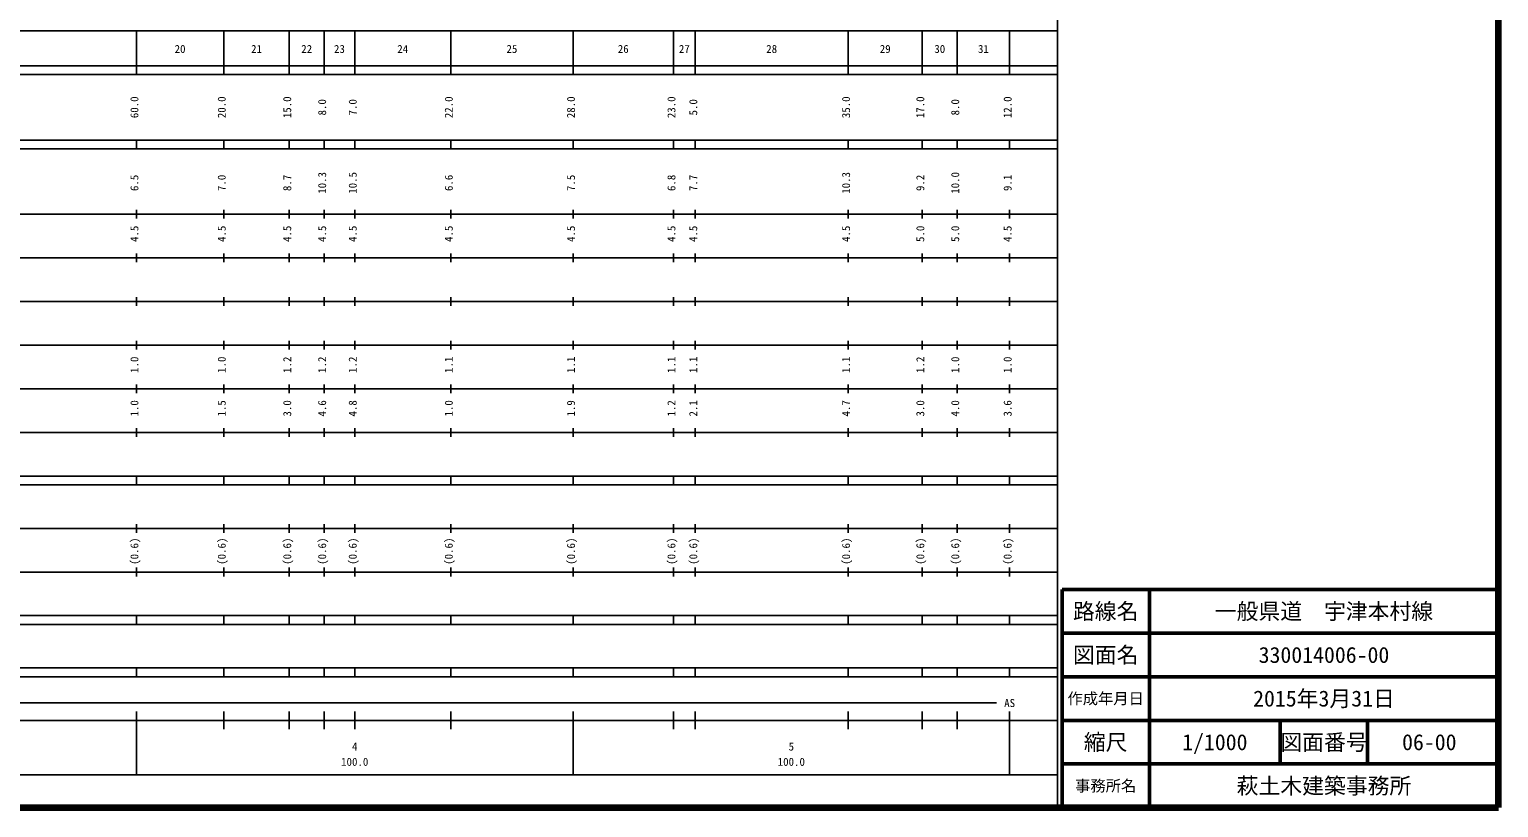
# Model space of a CAD drawing. Units: millimetres on the paper, enlarged 1000 times. Extents: x 40000 to 680000, y 20000 to 380000.
# Drawn here: x 343484 to 680000, y 20000 to 198357 of the extents above; entities that cross this region are included whole.
import ezdxf
from ezdxf.enums import TextEntityAlignment as Align

# ---------------------------------------------------------------- set-up
doc = ezdxf.new("R2010")
doc.units = ezdxf.units.MM
doc.header["$LTSCALE"] = 1000
for name, color, linetype, lineweight in [('M-TTL', 2, 'Continuous', 140), ('M-TTL-BAND', 7, 'Continuous', 25), ('M-TTL-FRAM', 2, 'Continuous', 50), ('M-TTL-LINE', 7, 'Continuous', 50)]:
    doc.layers.add(name, color=color, linetype=linetype, lineweight=lineweight)
doc.layers.add('M-TTL-TXT', color=7, linetype='Continuous')
doc.styles.add('ＭＳ ゴシック', font='')
doc.styles.get('ＭＳ ゴシック').set_extended_font_data('MS Gothic')

msp = doc.modelspace()

# ---------------------------------------------------------------- linework, layer by layer
at = {"layer": 'M-TTL'}
for p, q in [((680000, 20000), (680000, 380000)), ((40000, 20000), (680000, 20000))]:
    msp.add_line(p, q, dxfattribs=at)
at = {"layer": 'M-TTL-BAND'}
for p, q in [((579000, 20000), (579000, 370000)), ((68000, 198000), (579000, 198000)), ((368000, 188000), (368000, 198000)), ((388000, 188000), (388000, 198000)), ((403000, 188000), (403000, 198000)), ((411000, 188000), (411000, 198000)), ((418000, 188000), (418000, 198000)), ((440000, 188000), (440000, 198000)), ((468000, 188000), (468000, 198000)), ((491000, 188000), (491000, 198000)), ((496000, 188000), (496000, 198000)), ((531000, 188000), (531000, 198000)), ((548000, 188000), (548000, 198000)), ((556000, 188000), (556000, 198000)), ((568000, 188000), (568000, 198000)), ((40000, 190000), (579000, 190000)), ((40000, 188000), (579000, 188000)), ((40000, 173000), (579000, 173000)), ((368000, 171000), (368000, 173000)), ((388000, 171000), (388000, 173000)), ((403000, 171000), (403000, 173000)), ((411000, 171000), (411000, 173000)), ((418000, 171000), (418000, 173000)), ((440000, 171000), (440000, 173000)), ((468000, 171000), (468000, 173000)), ((491000, 171000), (491000, 173000)), ((496000, 171000), (496000, 173000)), ((531000, 171000), (531000, 173000)), ((548000, 171000), (548000, 173000)), ((556000, 171000), (556000, 173000)), ((568000, 171000), (568000, 173000)), ((40000, 171000), (579000, 171000)), ((40000, 156000), (579000, 156000)), ((368000, 155000), (368000, 157000)), ((388000, 155000), (388000, 157000)), ((403000, 155000), (403000, 157000)), ((411000, 155000), (411000, 157000)), ((418000, 155000), (418000, 157000)), ((440000, 155000), (440000, 157000)), ((468000, 155000), (468000, 157000)), ((491000, 155000), (491000, 157000)), ((496000, 155000), (496000, 157000)), ((531000, 155000), (531000, 157000)), ((548000, 155000), (548000, 157000)), ((556000, 155000), (556000, 157000)), ((568000, 155000), (568000, 157000)), ((46000, 146000), (579000, 146000)), ((368000, 145000), (368000, 147000)), ((388000, 145000), (388000, 147000)), ((403000, 145000), (403000, 147000)), ((411000, 145000), (411000, 147000)), ((418000, 145000), (418000, 147000)), ((440000, 145000), (440000, 147000)), ((468000, 145000), (468000, 147000)), ((491000, 145000), (491000, 147000)), ((496000, 145000), (496000, 147000)), ((531000, 145000), (531000, 147000)), ((548000, 145000), (548000, 147000)), ((556000, 145000), (556000, 147000)), ((568000, 145000), (568000, 147000)), ((52000, 136000), (579000, 136000)), ((368000, 135000), (368000, 137000)), ((388000, 135000), (388000, 137000)), ((403000, 135000), (403000, 137000)), ((411000, 135000), (411000, 137000)), ((418000, 135000), (418000, 137000)), ((440000, 135000), (440000, 137000)), ((468000, 135000), (468000, 137000)), ((491000, 135000), (491000, 137000)), ((496000, 135000), (496000, 137000)), ((531000, 135000), (531000, 137000)), ((548000, 135000), (548000, 137000)), ((556000, 135000), (556000, 137000)), ((568000, 135000), (568000, 137000)), ((46000, 126000), (579000, 126000)), ((368000, 125000), (368000, 127000)), ((388000, 125000), (388000, 127000)), ((403000, 125000), (403000, 127000)), ((411000, 125000), (411000, 127000)), ((418000, 125000), (418000, 127000)), ((440000, 125000), (440000, 127000)), ((468000, 125000), (468000, 127000)), ((491000, 125000), (491000, 127000)), ((496000, 125000), (496000, 127000)), ((531000, 125000), (531000, 127000)), ((548000, 125000), (548000, 127000)), ((556000, 125000), (556000, 127000)), ((568000, 125000), (568000, 127000)), ((52000, 116000), (579000, 116000)), ((368000, 115000), (368000, 117000)), ((388000, 115000), (388000, 117000)), ((403000, 115000), (403000, 117000)), ((411000, 115000), (411000, 117000)), ((418000, 115000), (418000, 117000)), ((440000, 115000), (440000, 117000)), ((468000, 115000), (468000, 117000)), ((491000, 115000), (491000, 117000)), ((496000, 115000), (496000, 117000)), ((531000, 115000), (531000, 117000)), ((548000, 115000), (548000, 117000)), ((556000, 115000), (556000, 117000)), ((568000, 115000), (568000, 117000)), ((46000, 106000), (579000, 106000)), ((368000, 105000), (368000, 107000)), ((388000, 105000), (388000, 107000)), ((403000, 105000), (403000, 107000)), ((411000, 105000), (411000, 107000)), ((418000, 105000), (418000, 107000)), ((440000, 105000), (440000, 107000)), ((468000, 105000), (468000, 107000)), ((491000, 105000), (491000, 107000)), ((496000, 105000), (496000, 107000)), ((531000, 105000), (531000, 107000)), ((548000, 105000), (548000, 107000)), ((556000, 105000), (556000, 107000)), ((568000, 105000), (568000, 107000)), ((40000, 96000), (579000, 96000)), ((368000, 94000), (368000, 96000)), ((388000, 94000), (388000, 96000)), ((403000, 94000), (403000, 96000)), ((411000, 94000), (411000, 96000)), ((418000, 94000), (418000, 96000)), ((440000, 94000), (440000, 96000)), ((468000, 94000), (468000, 96000)), ((491000, 94000), (491000, 96000)), ((496000, 94000), (496000, 96000)), ((531000, 94000), (531000, 96000)), ((548000, 94000), (548000, 96000)), ((556000, 94000), (556000, 96000)), ((568000, 94000), (568000, 96000)), ((40000, 94000), (579000, 94000)), ((368000, 83000), (368000, 85000)), ((388000, 83000), (388000, 85000)), ((403000, 83000), (403000, 85000)), ((411000, 83000), (411000, 85000)), ((418000, 83000), (418000, 85000)), ((440000, 83000), (440000, 85000)), ((468000, 83000), (468000, 85000)), ((491000, 83000), (491000, 85000)), ((496000, 83000), (496000, 85000)), ((531000, 83000), (531000, 85000)), ((548000, 83000), (548000, 85000)), ((556000, 83000), (556000, 85000)), ((568000, 83000), (568000, 85000)), ((49000, 84000), (579000, 84000)), ((368000, 73000), (368000, 75000)), ((388000, 73000), (388000, 75000)), ((403000, 73000), (403000, 75000)), ((411000, 73000), (411000, 75000)), ((418000, 73000), (418000, 75000)), ((440000, 73000), (440000, 75000)), ((468000, 73000), (468000, 75000)), ((491000, 73000), (491000, 75000)), ((496000, 73000), (496000, 75000)), ((531000, 73000), (531000, 75000)), ((548000, 73000), (548000, 75000)), ((556000, 73000), (556000, 75000)), ((568000, 73000), (568000, 75000)), ((40000, 74000), (579000, 74000)), ((40000, 64000), (579000, 64000)), ((368000, 62000), (368000, 64000)), ((388000, 62000), (388000, 64000)), ((403000, 62000), (403000, 64000)), ((411000, 62000), (411000, 64000)), ((418000, 62000), (418000, 64000)), ((440000, 62000), (440000, 64000)), ((468000, 62000), (468000, 64000)), ((491000, 62000), (491000, 64000)), ((496000, 62000), (496000, 64000)), ((531000, 62000), (531000, 64000)), ((548000, 62000), (548000, 64000)), ((556000, 62000), (556000, 64000)), ((568000, 62000), (568000, 64000)), ((40000, 62000), (579000, 62000)), ((40000, 52000), (579000, 52000)), ((368000, 50000), (368000, 52000)), ((388000, 50000), (388000, 52000)), ((403000, 50000), (403000, 52000)), ((411000, 50000), (411000, 52000)), ((418000, 50000), (418000, 52000)), ((440000, 50000), (440000, 52000)), ((468000, 50000), (468000, 52000)), ((491000, 50000), (491000, 52000)), ((496000, 50000), (496000, 52000)), ((531000, 50000), (531000, 52000)), ((548000, 50000), (548000, 52000)), ((556000, 50000), (556000, 52000)), ((568000, 50000), (568000, 52000)), ((40000, 50000), (579000, 50000)), ((71000, 44000), (565000, 44000)), ((368000, 27500), (368000, 42000)), ((388000, 38000), (388000, 42000)), ((403000, 38000), (403000, 42000)), ((411000, 38000), (411000, 42000)), ((418000, 38000), (418000, 42000)), ((440000, 38000), (440000, 42000)), ((468000, 27500), (468000, 42000)), ((491000, 38000), (491000, 42000)), ((496000, 38000), (496000, 42000)), ((531000, 38000), (531000, 42000)), ((548000, 38000), (548000, 42000)), ((556000, 38000), (556000, 42000)), ((568000, 27500), (568000, 42000)), ((40000, 40000), (579000, 40000)), ((68000, 27500), (579000, 27500))]:
    msp.add_line(p, q, dxfattribs=at)
at = {"layer": 'M-TTL-FRAM'}
for p, q in [((680000, 70000), (580000, 70000)), ((580000, 70000), (580000, 20000))]:
    msp.add_line(p, q, dxfattribs=at)
at = {"layer": 'M-TTL-LINE'}
for p, q in [((600000, 70000), (600000, 20000)), ((680000, 60000), (580000, 60000)), ((680000, 50000), (580000, 50000)), ((680000, 40000), (580000, 40000)), ((630000, 40000), (630000, 30000)), ((650000, 40000), (650000, 30000)), ((680000, 30000), (580000, 30000))]:
    msp.add_line(p, q, dxfattribs=at)

# ---------------------------------------------------------------- texts
at = {"layer": 'M-TTL-BAND', "style": 'ＭＳ ゴシック'}
for s, p in [('20', (378000, 192405)), ('21', (395500, 192405)), ('22', (407000, 192405)), ('23', (414500, 192405)), ('24', (429000, 192405)), ('25', (454000, 192405)), ('26', (479500, 192405)), ('27', (493500, 192405)), ('28', (513500, 192405)), ('29', (539500, 192405)), ('30', (552000, 192405)), ('31', (562000, 192405)), ('AS', (568000, 42500)), ('4', (418000, 32523)), ('5', (518000, 32523)), ('100.0', (418000, 29033)), ('100.0', (518000, 29033))]:
    msp.add_text(s, height=1833, dxfattribs=at).set_placement(p, align=Align.BOTTOM_CENTER)
for s, p in [('60.0', (369000, 180500)), ('20.0', (389000, 180500)), ('15.0', (404000, 180500)), ('8.0', (412000, 180500)), ('7.0', (419000, 180500)), ('22.0', (441000, 180500)), ('28.0', (469000, 180500)), ('23.0', (492000, 180500)), ('5.0', (497000, 180500)), ('35.0', (532000, 180500)), ('17.0', (549000, 180500)), ('8.0', (557000, 180500)), ('12.0', (569000, 180500)), ('6.5', (369000, 163174)), ('7.0', (389000, 163174)), ('8.7', (404000, 163174)), ('10.3', (412000, 163174)), ('10.5', (419000, 163174)), ('6.6', (441000, 163174)), ('7.5', (469000, 163174)), ('6.8', (492000, 163174)), ('7.7', (497000, 163174)), ('10.3', (532000, 163174)), ('9.2', (549000, 163174)), ('10.0', (557000, 163174)), ('9.1', (569000, 163174)), ('4.5', (369000, 151500)), ('4.5', (389000, 151500)), ('4.5', (404000, 151500)), ('4.5', (412000, 151500)), ('4.5', (419000, 151500)), ('4.5', (441000, 151500)), ('4.5', (469000, 151500)), ('4.5', (492000, 151500)), ('4.5', (497000, 151500)), ('4.5', (532000, 151500)), ('5.0', (549000, 151500)), ('5.0', (557000, 151500)), ('4.5', (569000, 151500)), ('1.0', (369000, 121500)), ('1.0', (389000, 121500)), ('1.2', (404000, 121500)), ('1.2', (412000, 121500)), ('1.2', (419000, 121500)), ('1.1', (441000, 121500)), ('1.1', (469000, 121500)), ('1.1', (492000, 121500)), ('1.1', (497000, 121500)), ('1.1', (532000, 121500)), ('1.2', (549000, 121500)), ('1.0', (557000, 121500)), ('1.0', (569000, 121500)), ('1.0', (369000, 111500)), ('1.5', (389000, 111500)), ('3.0', (404000, 111500)), ('4.6', (412000, 111500)), ('4.8', (419000, 111500)), ('1.0', (441000, 111500)), ('1.9', (469000, 111500)), ('1.2', (492000, 111500)), ('2.1', (497000, 111500)), ('4.7', (532000, 111500)), ('3.0', (549000, 111500)), ('4.0', (557000, 111500)), ('3.6', (569000, 111500)), ('(0.6)', (369000, 78764)), ('(0.6)', (389000, 78764)), ('(0.6)', (404000, 78764)), ('(0.6)', (412000, 78764)), ('(0.6)', (419000, 78764)), ('(0.6)', (441000, 78764)), ('(0.6)', (469000, 78764)), ('(0.6)', (492000, 78764)), ('(0.6)', (497000, 78764)), ('(0.6)', (532000, 78764)), ('(0.6)', (549000, 78764)), ('(0.6)', (557000, 78764)), ('(0.6)', (569000, 78764))]:
    msp.add_text(s, height=1833, rotation=90, dxfattribs=at).set_placement(p, align=Align.BOTTOM_CENTER)
at = {"layer": 'M-TTL-TXT', "style": 'ＭＳ ゴシック'}
for s, height, p in [('路線名', 3666, (590000, 65000)), ('路線名', 3666, (590000, 65000)), ('一般県道\u3000宇津本村線', 3666, (640000, 65000)), ('図面名', 3666, (590000, 55000)), ('図面名', 3666, (590000, 55000)), ('330014006-00', 3666, (640000, 55000)), ('2015年3月31日', 3666, (640000, 45000)), ('作成年月日', 2566, (590000, 45000)), ('作成年月日', 2566, (590000, 45000)), ('縮尺', 3666, (590000, 35000)), ('縮尺', 3666, (590000, 35000)), ('1/1000', 3666, (615000, 35000)), ('図面番号', 3666, (640000, 35000)), ('図面番号', 3666, (640000, 35000)), ('06-00', 3666, (664125, 35000)), ('萩土木建築事務所', 3666, (640000, 25000)), ('事務所名', 2566, (590000, 25000)), ('事務所名', 2566, (590000, 25000))]:
    msp.add_text(s, height=height, dxfattribs=at).set_placement(p, align=Align.MIDDLE_CENTER)

doc.saveas('drawing.dxf')
